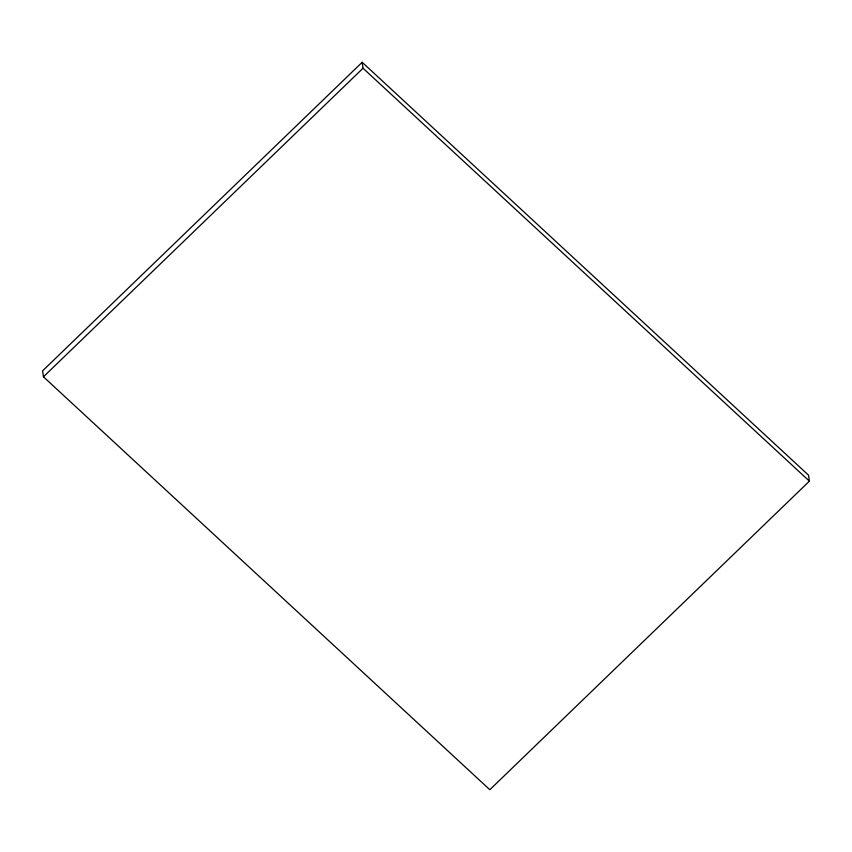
<?xml version="1.0" encoding="UTF-8"?>
<svg xmlns="http://www.w3.org/2000/svg" width="852" height="852" viewBox="0 0 852 852"><rect width="100%" height="100%" fill="white"/><g stroke="black" fill="none" stroke-linecap="round" stroke-linejoin="round"><path stroke-width="1.28" d="M362.175 62.281L42.6 370.844L43.452 376.797L489.825 789.719L809.4 481.156L808.548 475.203L362.175 62.281L363.027 68.235L809.4 481.156M43.452 376.797L363.027 68.235"/></g></svg>
